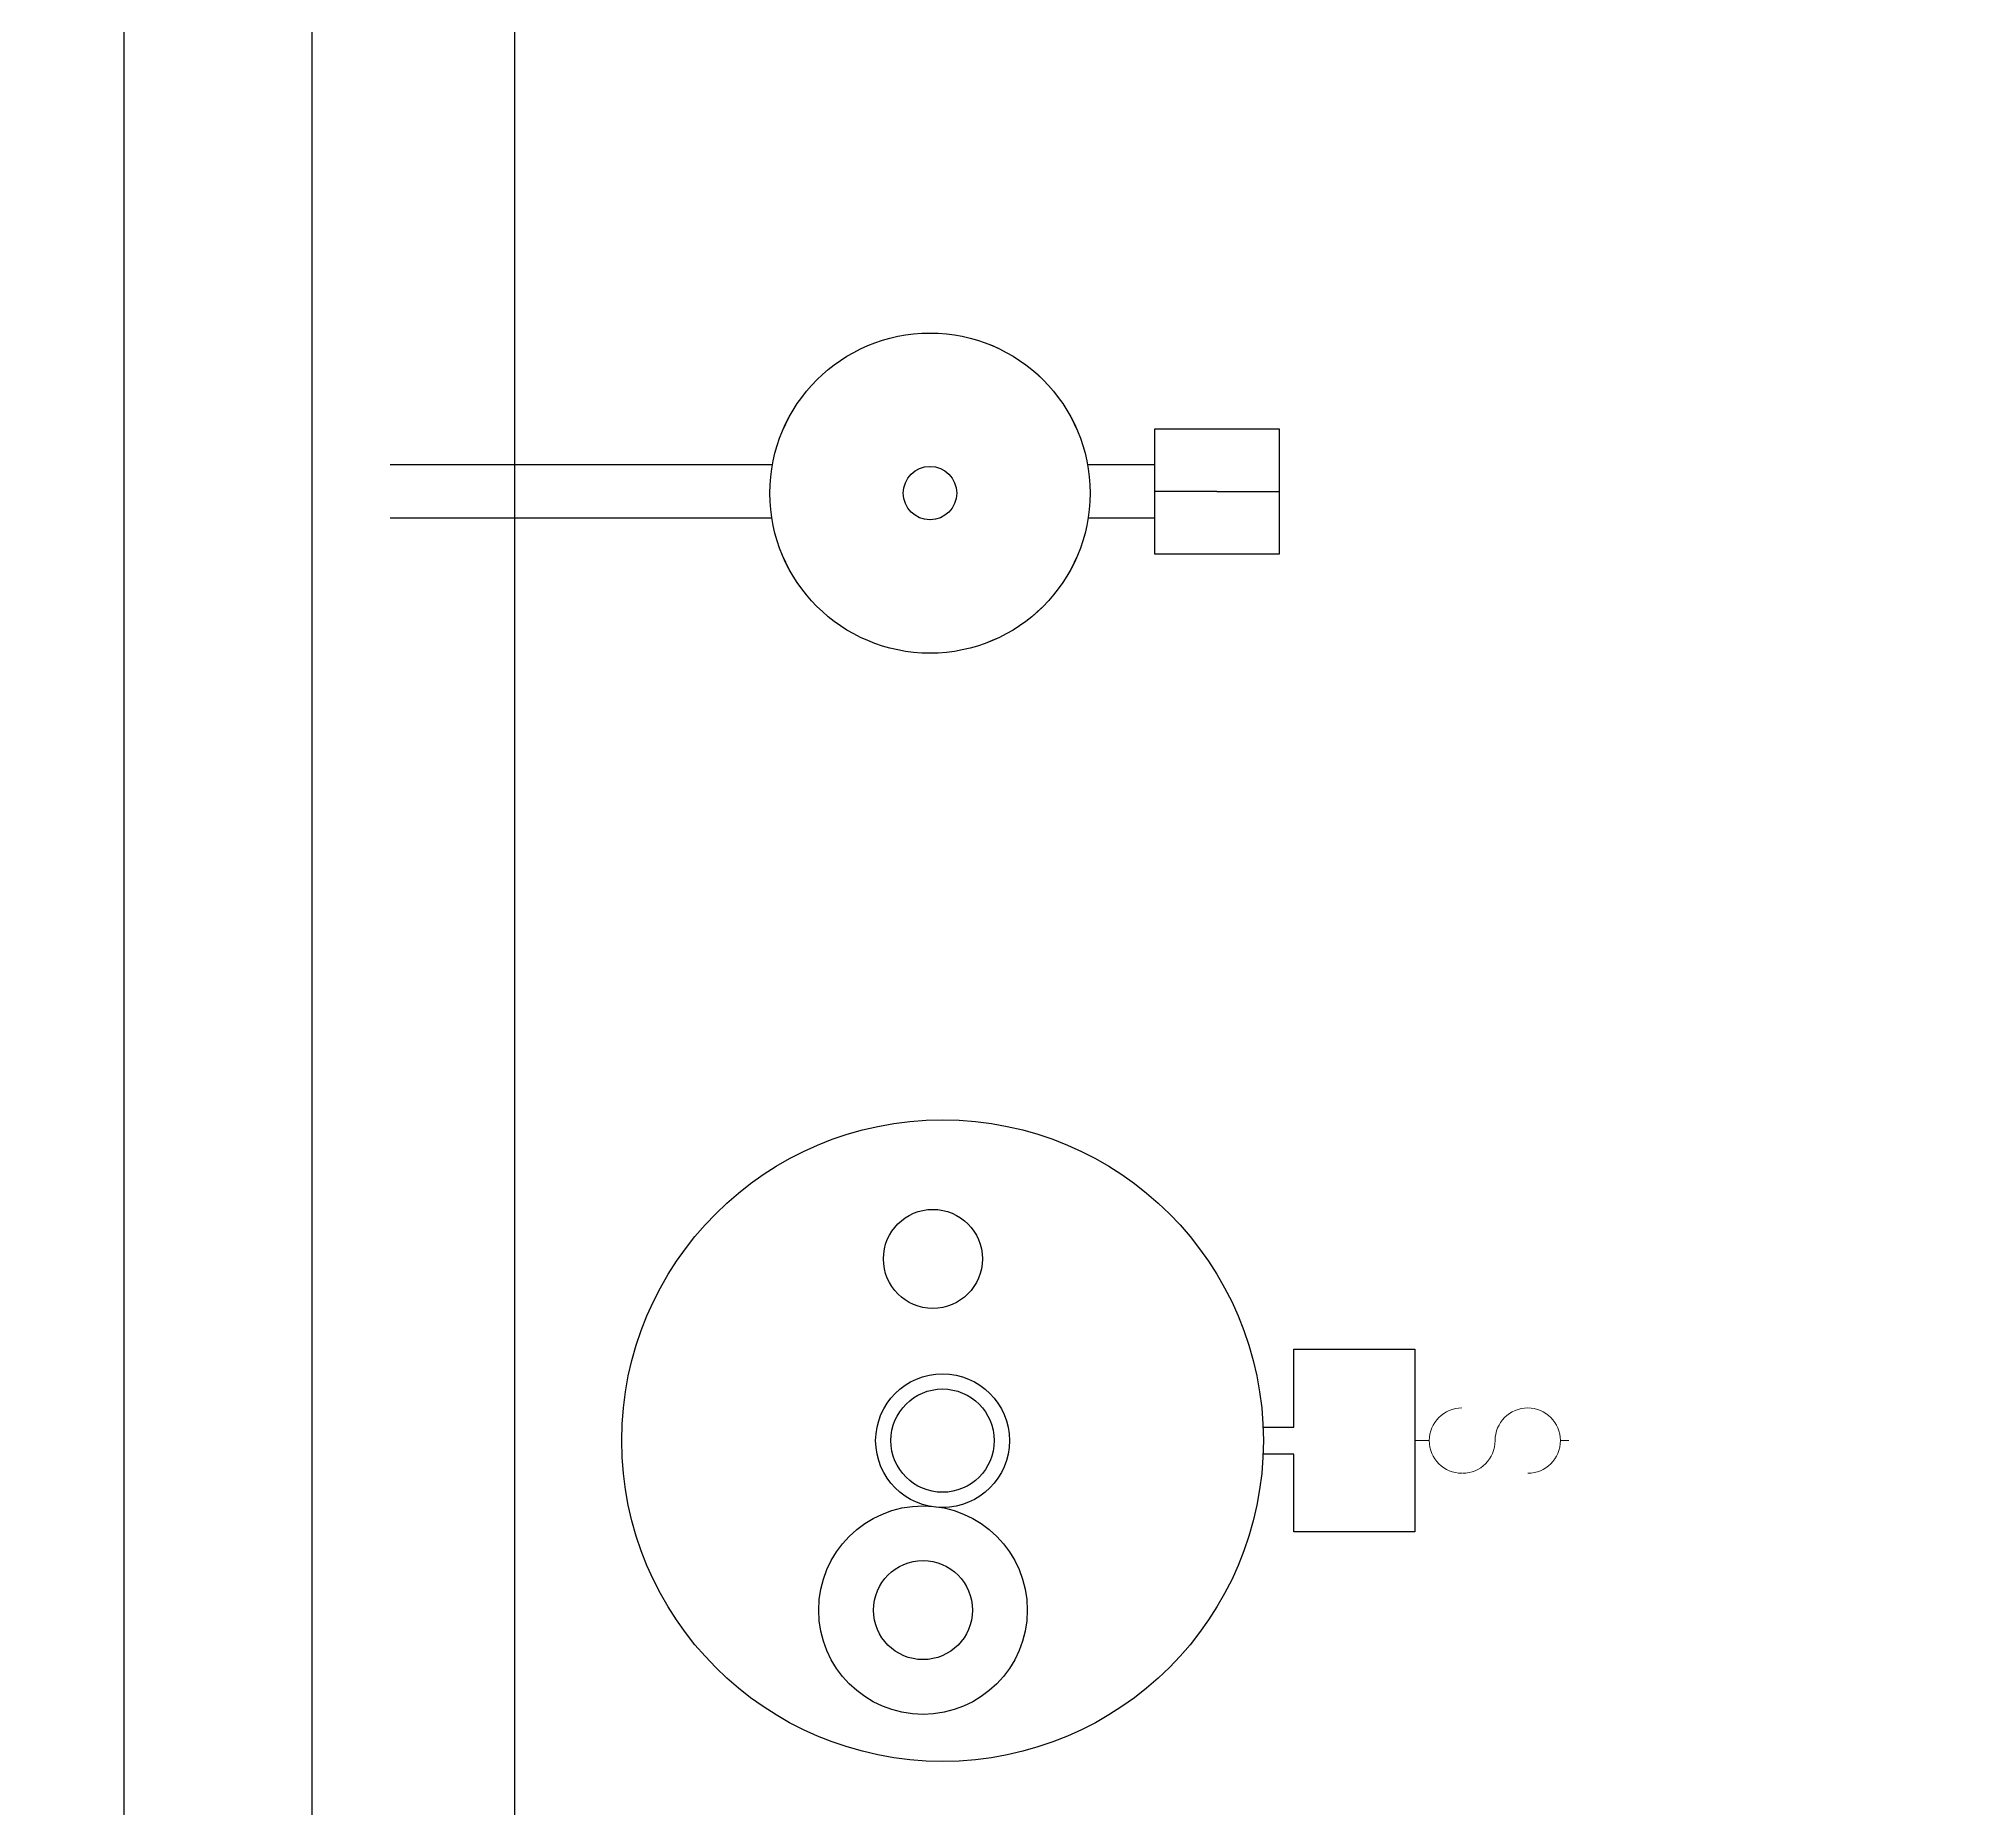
# Model space of a CAD drawing. Header units: inches. Extents: x 12 to 644, y -4 to 515.
# Drawn here: x 44.7 to 98.5, y 361.9 to 411.6 of the extents above; entities that cross this region are included whole.
import ezdxf

# ---------------------------------------------------------------- set-up
doc = ezdxf.new("R2010")
doc.units = ezdxf.units.IN
doc.header["$MEASUREMENT"] = 0
doc.layers.get('0').update_dxf_attribs({"color": 1, "lineweight": 9})
doc.layers.add('A101-Dimensions', color=7, linetype='Continuous', lineweight=9)
doc.layers.add('A101-Floorplan-1st-floor', color=7, linetype='Continuous', lineweight=9)
doc.layers.get('0').off()
doc.styles.get("Standard").update_dxf_attribs({"font": 'Arial.ttf', "height": 2})
doc.dimstyles.get("Standard").update_dxf_attribs({"dimtxt": 0.18, "dimasz": 0.1175, "dimexe": 0.18, "dimexo": 0.0625, "dimgap": 0.09, "dimtad": 0, "dimtoh": 1, "dimdec": 3, "dimzin": 0, "dimdsep": 46, "dimlunit": 4, "dimtxsty": 'Standard', "dimblk": 'ARCHTICK', "dimblk1": 'ARCHTICK', "dimblk2": 'ARCHTICK', "dimcen": 0.09, "dimadec": 1, "dimazin": 0, "dimtfac": 1, "dimtdec": 3, "dimtofl": 0, "dimtmove": 0, "dimatfit": 3, "dimfxl": 1, "dimtolj": 1, "dimtzin": 0, "dimarcsym": 0})

# ---------------------------------------------------------------- blocks, each defined once
blk = doc.blocks.new('_ArchTick')
at = {"color": 0, "linetype": 'ByBlock', "lineweight": 30, "const_width": 0.15}
blk.add_lwpolyline([(-0.5, -0.5), (0.5, 0.5)], dxfattribs=at)
blk = doc.blocks.new('*D196')
at = {"layer": 'A101-Dimensions', "color": 0, "lineweight": -2, "transparency": 16777216}
for p, q in [((58.004, 454.251), (46.921, 454.251)), ((47.101, 454.251), (47.101, 336.928)), ((47.101, 211.069), (47.101, 328.392)), ((58.004, 211.069), (46.921, 211.069))]:
    blk.add_line(p, q, dxfattribs=at)
at = {"layer": 'A101-Dimensions', "color": 0, "lineweight": -2, "transparency": 16777216, "xscale": 0.1175, "yscale": 0.1175, "zscale": 0.1175}
for p, rotation in [((47.101, 454.251), 90), ((47.101, 211.069), 270)]:
    blk.add_blockref('_ArchTick', p, dxfattribs=dict(at, rotation=rotation))
at = {"layer": 'A101-Dimensions', "color": 0, "lineweight": 5, "transparency": 16777216, "insert": (47.101, 332.66), "char_height": 2, "attachment_point": 5, "rotation": 90}
blk.add_mtext('\\A1;20\'-3{\\H1x;\\S1/8;}"', dxfattribs=at)
blk = doc.blocks.new('L1-framing-for-expansion-tank')
at = {"layer": 'A101-Floorplan-1st-floor', "lineweight": -3}
for p, q in [((1, 14.238), (1, 24.949)), ((2.5, 14.222), (2.5, 24.949)), ((1, 3.5), (1, 5.364)), ((2.5, 3.5), (2.5, 5.379)), ((1.75, 1.75), (1.75, 3.5)), ((1.75, 1.75), (1.75, 0))]:
    blk.add_line(p, q, dxfattribs=at)
blk.add_lwpolyline([(0, 0), (3.5, 0), (3.5, 3.5), (0, 3.5)], close=True, dxfattribs=at)
blk.add_lwpolyline([(0, 0), (3.5, 0), (3.5, 3.5), (0, 3.5)], close=True, dxfattribs=at)
blk = doc.blocks.new('L1-expansion-tank-186-reference')
at = {"layer": 'A101-Floorplan-1st-floor', "lineweight": -3}
for radius in [4.492, 0.75]:
    blk.add_circle((388.222, -77.436), radius, dxfattribs=at)
blk = doc.blocks.new('L1-water-heater-184-reference')
at = {"layer": 'A101-Floorplan-1st-floor'}
for p, q in [((0, -13.656), (0, -13.25)), ((0, -17.333), (0, -17.571))]:
    blk.add_line(p, q, dxfattribs=at)
at = {"layer": 'A101-Floorplan-1st-floor', "lineweight": -3}
blk.add_lwpolyline([(0.375, -9), (0.375, -9.86), (2.562, -9.86), (2.562, -13.25), (-2.563, -13.25), (-2.563, -9.86), (-0.375, -9.86), (-0.375, -9)], dxfattribs=at)
for centre, radius in [((0, 0), 9), ((-4.754, 0.548), 2.925), ((-4.754, 0.548), 1.389), ((0, 0), 1.876), ((5.1, 0.27), 1.388), ((0, 0), 1.449)]:
    blk.add_circle(centre, radius, dxfattribs=at)
at = {"layer": 'A101-Floorplan-1st-floor'}
for centre, start, end in [((0, -14.572), 0, 180), ((0, -14.585), 180, 270), ((0, -16.417), 180, 90)]:
    blk.add_arc(centre, 0.916, start, end, dxfattribs=at)
blk = doc.blocks.new('L1-186')
at = {"layer": 'A101-Floorplan-1st-floor', "lineweight": -3}
for radius in [4.492, 0.75]:
    blk.add_circle((0, 0), radius, dxfattribs=at)

msp = doc.modelspace()

# ---------------------------------------------------------------- linework, layer by layer
at = {"layer": 'A101-Floorplan-1st-floor', "lineweight": -3}
msp.add_line((52.3788, 206.3187), (52.3788, 459.7508), dxfattribs=at)
msp.add_lwpolyline([(278.3163, 349.8187), (315.0732, 349.8187), (315.0732, 211.0687), (58.0663, 211.0687), (58.0663, 454.2508), (280.2225, 454.2508), (280.2225, 349.8187)], dxfattribs=at)

# ---------------------------------------------------------------- block references
at = {"lineweight": 5, "rotation": 89.99999999999999}
msp.add_blockref('L1-framing-for-expansion-tank', (79.5157, 397.1529), dxfattribs=at)
at = {"layer": 'A101-Floorplan-1st-floor', "lineweight": 5, "rotation": 89.99999999999999}
for name, p in [('L1-expansion-tank-186-reference', (-7.7215, 10.6355)), ('L1-186', (69.7149, 398.8578)), ('L1-water-heater-184-reference', (70.0663, 372.2735))]:
    msp.add_blockref(name, p, dxfattribs=at)

# ---------------------------------------------------------------- dimensions: what is measured, and where the dimension line sits
at = {"layer": 'A101-Dimensions', "lineweight": 5}
dim = msp.add_linear_dim(base=(47.1011, 454.2508), p1=(58.0663, 211.0687), p2=(58.0663, 454.2508), angle=90, dimstyle='Standard', dxfattribs=at)
dim.commit()
dim.dimension.update_dxf_attribs({"geometry": '*D196', "text_midpoint": (47.1011, 332.6598)})

doc.saveas('drawing.dxf')
